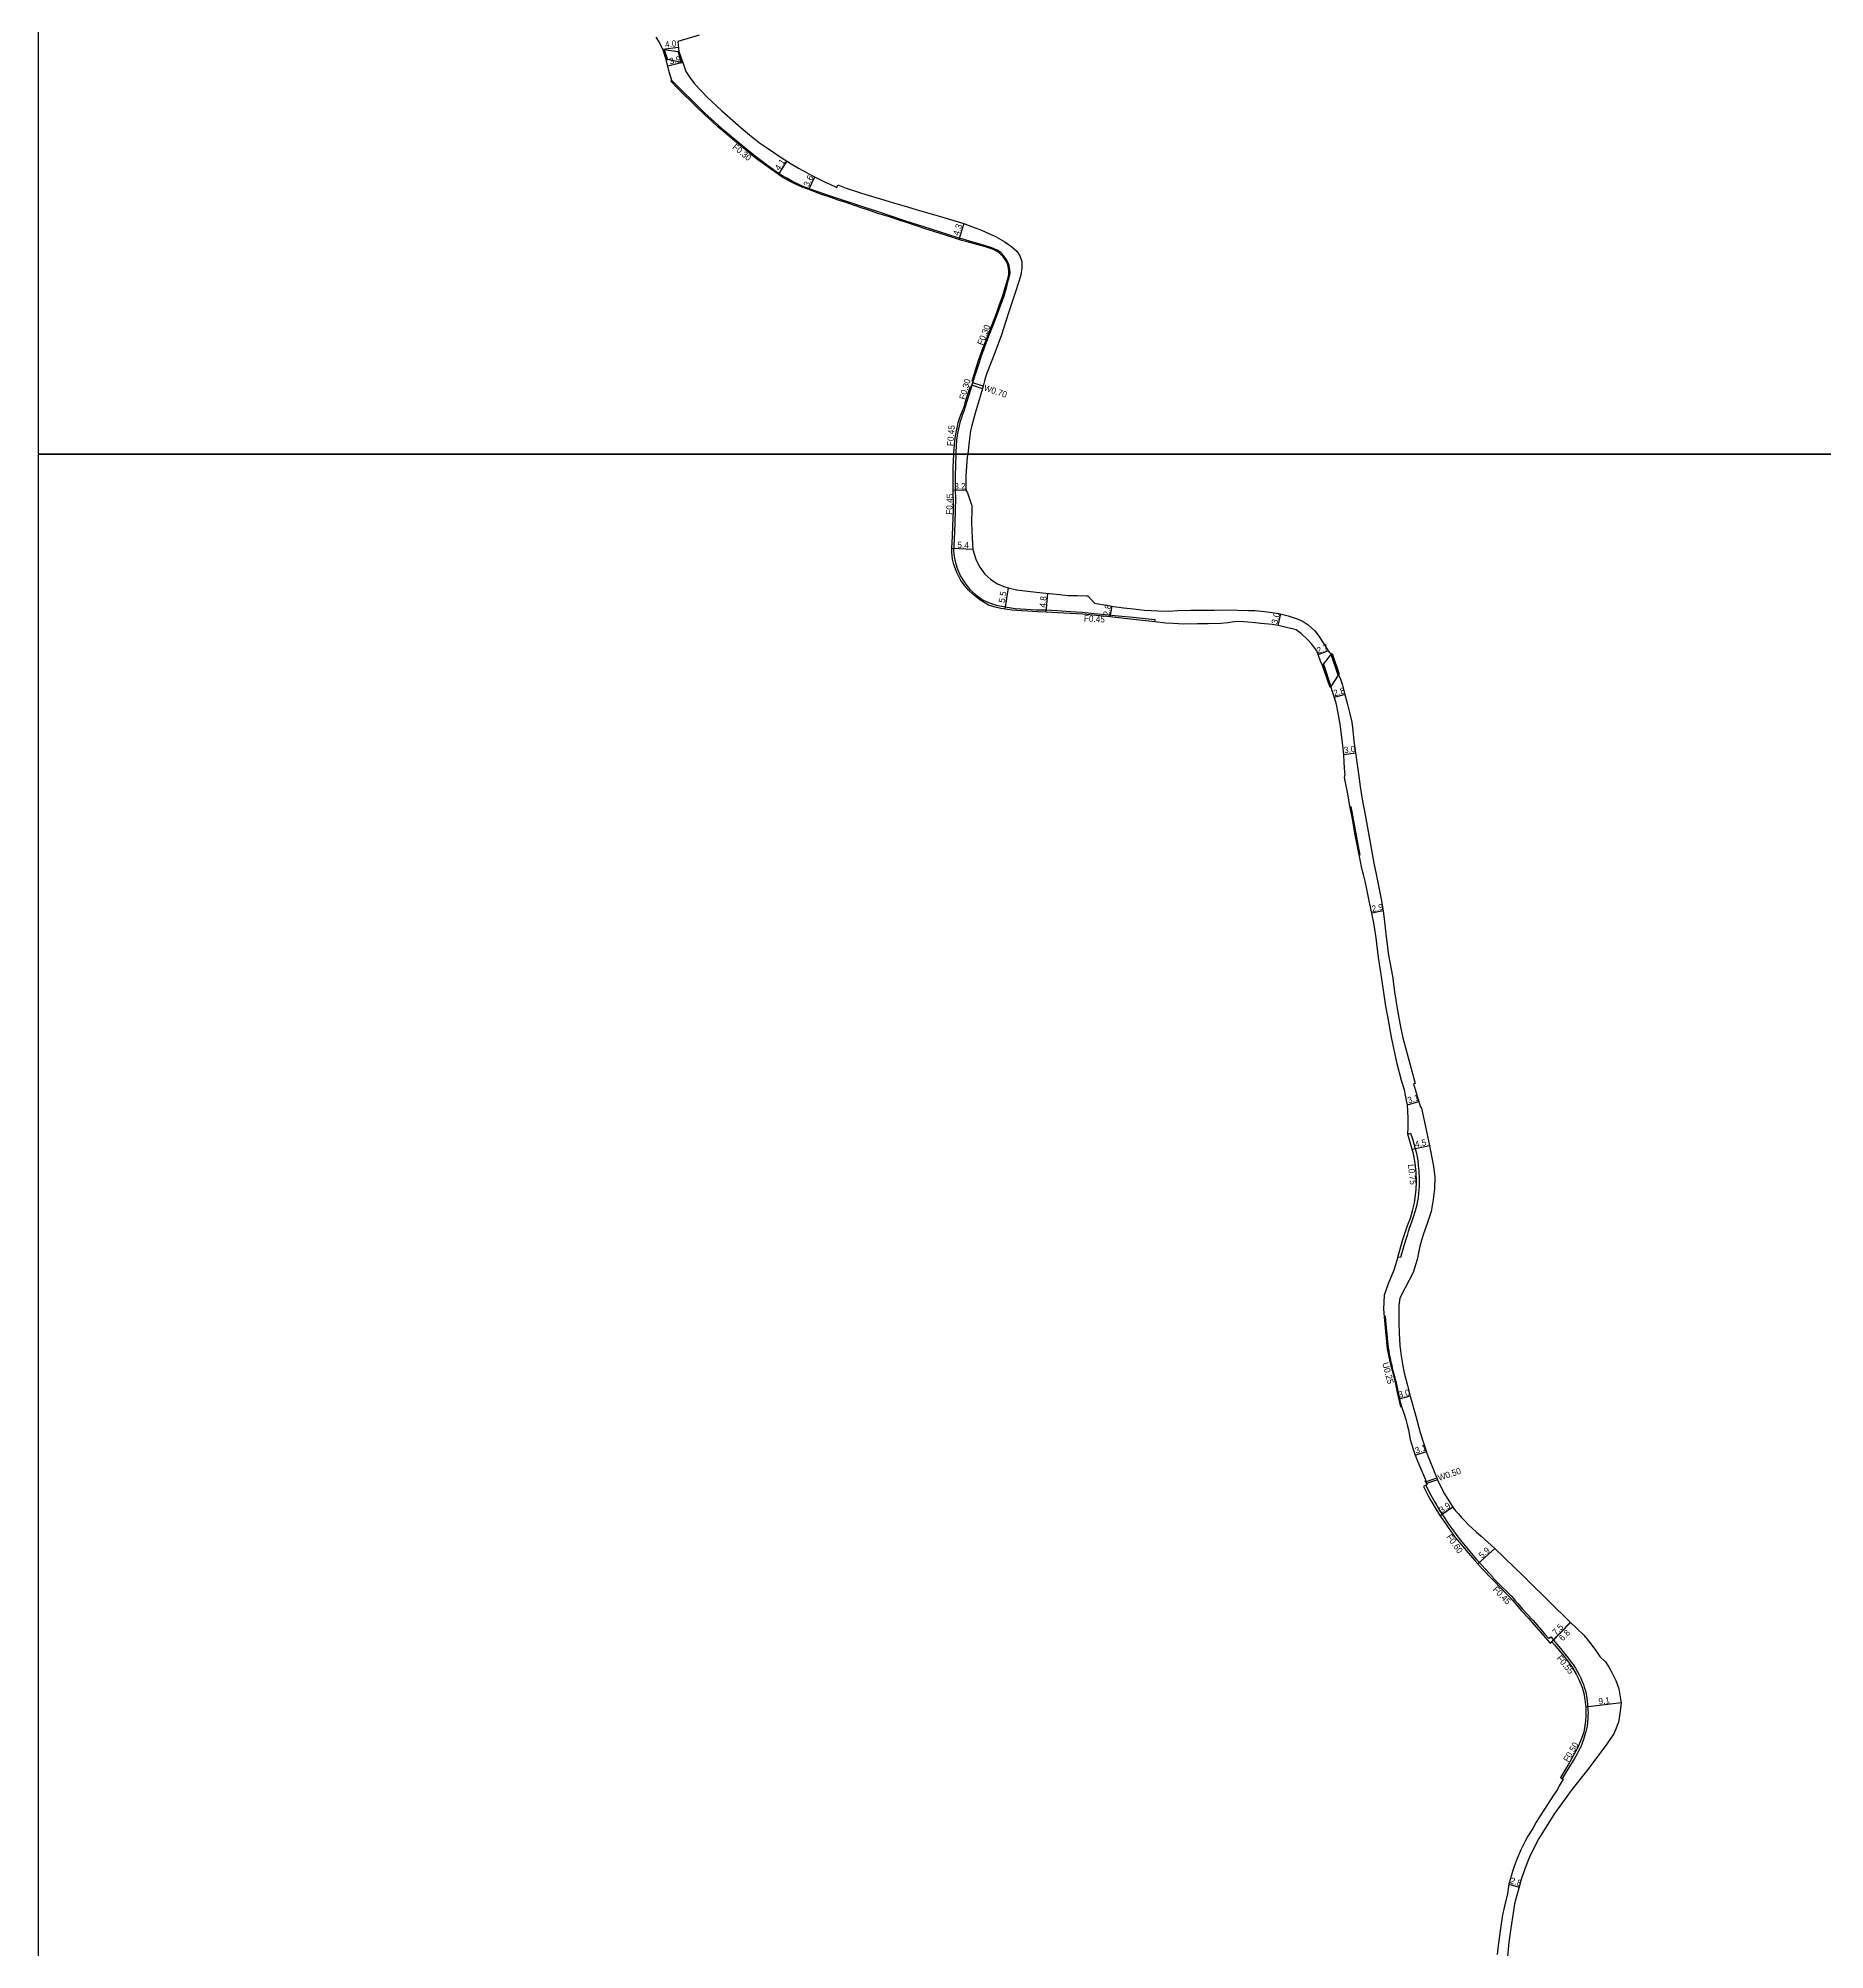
# Model space of a CAD drawing. Header units: metres. Extents: x 0 to 2400, y -93000 to -90000.
# Drawn here: x 800 to 1255.1, y -90980.9 to -90494.1 of the extents above; entities that cross this region are included whole.
import ezdxf

# ---------------------------------------------------------------- set-up
doc = ezdxf.new("R2010")
doc.units = ezdxf.units.M
doc.header["$LTSCALE"] = 2.5
for name, color, linetype in [('側溝・桝', 7, 'Continuous'), ('図郭', 7, 'Continuous'), ('幅員', 7, 'Continuous'), ('歩道・分離帯・安全施設', 7, 'Continuous'), ('道路', 7, 'Continuous')]:
    doc.layers.add(name, color=color, linetype=linetype)
doc.styles.get("Standard").update_dxf_attribs({"font": ''})
doc.styles.get('Standard').set_extended_font_data('@MS PGothic')

msp = doc.modelspace()

# ---------------------------------------------------------------- linework, layer by layer
at = {"layer": '側溝・桝', "ltscale": 0.5, "flags": 128}
for points in [[(1038.17, -90581.55), (1039.11, -90578.61), (1039.71, -90576.61), (1040.29, -90574.9), (1040.83, -90573.34), (1041.48, -90571.66), (1042.42, -90569.32), (1043.26, -90567.18), (1044.1, -90564.99), (1044.89, -90562.72), (1046, -90559.68), (1046.7, -90557.38), (1047.18, -90555.68), (1047.51, -90554.4), (1047.54, -90553.74), (1047.52, -90552.99), (1047.32, -90551.97), (1047.05, -90551.27), (1046.62, -90550.5), (1045.87, -90549.45), (1045.16, -90548.71), (1044.27, -90548.07), (1042.93, -90547.46), (1041.06, -90546.87), (1037.23, -90545.81), (1034.03, -90544.85), (1029.81, -90543.52), (1025.34, -90542.09), (1021.28, -90540.75), (1016.45, -90539.13), (1013.69, -90538.22), (1008.52, -90536.57), (1003.06, -90534.79), (997.82, -90533), (994.86, -90531.83), (992.15, -90530.59), (990.67, -90529.77), (989.4, -90529.07), (987.65, -90527.88), (985.42, -90526.26), (982.72, -90524.24), (980.49, -90522.45), (977.5, -90519.99), (974.89, -90517.81), (972.42, -90515.58), (969.54, -90512.96), (966.89, -90510.32), (964.03, -90507.49), (961.97, -90505.46), (961.39, -90504.84), (961.11, -90505.07)], [(1037.72, -90582.8), (1036.51, -90586.61), (1036.02, -90588.26), (1035.88, -90588.92), (1035.35, -90590.11), (1035.21, -90590.53), (1034.96, -90591.17), (1034.74, -90591.96), (1034.47, -90593.14), (1034.19, -90594.71), (1033.89, -90596.49), (1033.77, -90598), (1033.72, -90599.41), (1033.7, -90600)], [(1040.49, -90583.38), (1037.83, -90582.49)], [(1040.66, -90582.76), (1038.06, -90581.85)], [(1033.7, -90600), (1033.53, -90605.67), (1033.56, -90607.77), (1033.58, -90609.17), (1033.62, -90611.38), (1033.57, -90614.16), (1033.47, -90617.58), (1033.29, -90621.73), (1033.16, -90624.68), (1033.26, -90626.12), (1033.61, -90627.71), (1034.13, -90629.32), (1034.94, -90631.1), (1035.99, -90632.82), (1037.26, -90634.49), (1038.83, -90635.82), (1040.65, -90637.2), (1042.49, -90638), (1044.01, -90638.46), (1046.25, -90638.94), (1048.85, -90639.32), (1051.58, -90639.54), (1054.15, -90639.69), (1056.69, -90639.72), (1059.55, -90639.85), (1063.01, -90640.08), (1065.92, -90640.28), (1068.95, -90640.6), (1071.76, -90640.88), (1075.08, -90641.17), (1078.89, -90641.58), (1084.45, -90642.15), (1084.37, -90642.74)], [(1148.83, -90773.19), (1149.53, -90772.96), (1150.02, -90774.42), (1150.39, -90775.67), (1150.66, -90776.63), (1150.94, -90777.81), (1151.19, -90778.95), (1151.36, -90779.88), (1151.52, -90781.23), (1151.67, -90782.59), (1151.75, -90784.73), (1151.76, -90785.5), (1151.73, -90786.54), (1151.59, -90788.2), (1151.45, -90789.35), (1151.23, -90790.61), (1151.02, -90791.53), (1150.72, -90792.7), (1150.3, -90794.12), (1149.9, -90795.33), (1149.23, -90797.22), (1148.96, -90798.03), (1148.65, -90799), (1148.24, -90800.32), (1147.84, -90801.62), (1147.52, -90802.83), (1147.02, -90804.63), (1146.3, -90804.5)], [(1142.81, -90819.52), (1143.1, -90819.51), (1143.19, -90820.69), (1143.29, -90821.67), (1143.36, -90822.45), (1143.45, -90823.38), (1143.51, -90823.99), (1143.6, -90825.06), (1143.7, -90825.91), (1143.74, -90826.75), (1143.86, -90827.55), (1143.98, -90828.39), (1144.14, -90829.24), (1144.34, -90830.28), (1144.53, -90831.24), (1144.74, -90832.02), (1144.9, -90832.74), (1145.14, -90833.76), (1145.37, -90834.56), (1145.65, -90835.6), (1145.81, -90836.21), (1146, -90836.99), (1146.16, -90837.84), (1146.38, -90838.99), (1146.54, -90839.65), (1146.68, -90840.33), (1146.84, -90841.09), (1147.02, -90841.73), (1147.16, -90842.24), (1147.24, -90842.54)], [(1153.34, -90861.74), (1156.23, -90860.77)], [(1153.42, -90862.63), (1154.33, -90864.58), (1155.01, -90865.78), (1155.7, -90866.95), (1156.2, -90867.78), (1156.96, -90869.09), (1158.07, -90870.77), (1159.08, -90872.32), (1160.05, -90873.65), (1161.35, -90875.4), (1162.54, -90876.92), (1163.9, -90878.57), (1164.64, -90879.49), (1166.34, -90881.5), (1167.68, -90883), (1169.58, -90885.03), (1170.56, -90886.1), (1170.47, -90886.18), (1170.84, -90886.54), (1171.8, -90887.47), (1172.82, -90888.46), (1174.05, -90889.69), (1174.63, -90890.25), (1175.3, -90890.97), (1176.14, -90891.86), (1176.88, -90892.75), (1178.07, -90894.14), (1179.34, -90895.54), (1180.74, -90897.09), (1182.31, -90898.84), (1183.69, -90900.47), (1184.75, -90901.69), (1184.95, -90901.52), (1185.3, -90901.21), (1185.81, -90901.84), (1186.42, -90902.59), (1187.25, -90903.58), (1187.74, -90904.23), (1188.39, -90905.04), (1189.03, -90905.84), (1189.6, -90906.53), (1190.41, -90907.55), (1190.95, -90908.27), (1191.55, -90909.23), (1192, -90909.99), (1192.53, -90910.94), (1192.97, -90911.89), (1193.27, -90912.59), (1193.58, -90913.4), (1193.79, -90914.03), (1194.08, -90914.97), (1194.24, -90915.8), (1194.41, -90916.76), (1194.65, -90918.58), (1194.74, -90919.92), (1194.77, -90920.61), (1194.74, -90921.34), (1194.72, -90922.12), (1194.65, -90922.86), (1194.5, -90924.01), (1194.3, -90925.01), (1194.22, -90925.32), (1193.8, -90926.74), (1193.58, -90927.38), (1193.25, -90928.29), (1192.89, -90929.2), (1192.58, -90929.87), (1191.99, -90931.01), (1191.27, -90932.19), (1190.18, -90934.01), (1189.2, -90935.64), (1188.16, -90937.3)], [(1156.43, -90861.26), (1153.6, -90862.17)]]:
    msp.add_lwpolyline(points, dxfattribs=at)
at = {"layer": '図郭'}
for points in [[(800, -90600), (1600, -90600), (1600, -90000), (800, -90000)], [(800, -91200), (1600, -91200), (1600, -90600), (800, -90600)]]:
    msp.add_lwpolyline(points, close=True, dxfattribs=at)
at = {"layer": '幅員', "flags": 128}
for points in [[(959.1, -90496.87), (963.07, -90496.36)], [(964.15, -90500.31), (960.36, -90501.22)], [(988.53, -90528.85), (990.73, -90525.45)], [(996.25, -90532.67), (997.81, -90529.44)], [(1035.74, -90541.28), (1034.47, -90545.36)], [(1036.23, -90609.22), (1033.05, -90609.29)], [(1038.07, -90624.35), (1032.7, -90624.1)], [(1047.05, -90634.04), (1046.23, -90639.47)], [(1056.72, -90640.29), (1057.19, -90635.5)], [(1073.03, -90641.49), (1073.56, -90638.78)], [(1115.81, -90643.69), (1116.51, -90640.74)], [(1128.54, -90650.16), (1126.01, -90651.13)], [(1132.82, -90661.21), (1130.16, -90662.01)], [(1132.51, -90676.51), (1135.52, -90676.1)], [(1142.57, -90716.31), (1139.72, -90716.93)], [(1148.73, -90765.77), (1151.69, -90764.88)], [(1149.96, -90777.03), (1154.33, -90776.12)], [(1149.42, -90839.97), (1146.54, -90840.66)], [(1150.68, -90854.96), (1153.58, -90854)], [(1160.31, -90868.2), (1157.07, -90870.38)], [(1171.04, -90878.76), (1166.67, -90882.66)], [(1185.07, -90902.88), (1190.26, -90897.53)], [(1185.57, -90902.48), (1190.32, -90897.59)], [(1203.15, -90918.06), (1194.16, -90919.12)], [(1174.6, -90964.18), (1177.25, -90964.98)]]:
    msp.add_lwpolyline(points, dxfattribs=at)
at = {"layer": '歩道・分離帯・安全施設', "ltscale": 0.5, "flags": 128}
msp.add_lwpolyline([(1134.34, -90689.77), (1136.64, -90702.18)], dxfattribs=at)
at = {"layer": '道路', "ltscale": 0.5}
for points in [[(1033.19, -90600), (1033.28, -90598.6), (1033.35, -90597.65), (1033.55, -90595.87), (1033.78, -90594.55), (1034.11, -90592.95), (1034.35, -90592), (1034.68, -90590.93), (1034.98, -90590.05), (1035.45, -90589), (1035.83, -90587.96), (1036.12, -90586.95), (1036.52, -90585.56), (1037.47, -90582.71), (1037.72, -90582.8), (1038.17, -90581.55), (1037.88, -90581.43), (1038.77, -90578.66), (1039.44, -90576.47), (1040.46, -90573.51), (1043.02, -90566.98), (1044.15, -90563.97), (1044.79, -90562.2), (1045.63, -90559.91), (1046.16, -90558.18), (1046.88, -90555.64), (1047.22, -90554.39), (1047.26, -90553.41), (1047.18, -90552.69), (1046.99, -90551.85), (1046.7, -90551.16), (1046.29, -90550.47), (1045.75, -90549.75), (1045.37, -90549.32), (1044.68, -90548.69), (1044.09, -90548.3), (1043.35, -90547.92), (1042.59, -90547.62), (1041.56, -90547.33), (1039.41, -90546.72), (1036.58, -90545.96), (1035.23, -90545.6), (1032.99, -90544.9), (1030.03, -90543.94), (1028.16, -90543.37), (1025.93, -90542.65), (1023.42, -90541.79), (1021.18, -90541.05), (1019.29, -90540.43), (1016.85, -90539.62), (1013.87, -90538.71), (1011.31, -90537.84), (1009.83, -90537.35), (1007.68, -90536.62), (1005.78, -90535.98), (1003.77, -90535.33), (1001.17, -90534.45), (999.27, -90533.79), (996.25, -90532.67), (994.61, -90532.02), (993.09, -90531.34), (991.68, -90530.69), (990.6, -90530.1), (989.63, -90529.56), (988.53, -90528.85), (987.59, -90528.16), (986.27, -90527.2), (984.69, -90526.05), (983.33, -90525.04), (981.71, -90523.78), (980.18, -90522.56), (978.73, -90521.37), (976.83, -90519.82), (974.34, -90517.72), (973.14, -90516.67), (971.65, -90515.29), (969.68, -90513.5), (967.85, -90511.79), (966.04, -90509.98), (964.55, -90508.51), (962.74, -90506.73), (961.11, -90505.07), (961.39, -90504.84), (960.71, -90502.65), (959.95, -90499.49), (960.26, -90499.55), (959.45, -90496.95), (959.1, -90496.87), (958, -90494.79), (957.39, -90493.84)], [(968.36, -90493.3), (962.89, -90494.97), (963.21, -90497.48), (962.96, -90497.45), (963.88, -90500.27), (964.15, -90500.31), (964.94, -90502.58), (966, -90504.13), (967.19, -90505.71), (970.5, -90509.24), (974.09, -90512.63), (979.01, -90516.94), (981.19, -90518.75), (983.7, -90520.78), (985.48, -90521.95), (987.91, -90523.57), (989.24, -90524.48), (990.82, -90525.51), (991.79, -90526.11), (993.62, -90527.21), (995.49, -90528.22), (997.37, -90529.23), (998.39, -90529.73), (1000.41, -90530.73), (1001.42, -90531.18), (1003.44, -90532.13), (1003.69, -90531.46), (1005.79, -90532.26), (1008.94, -90533.3), (1011.06, -90533.96), (1014.54, -90535.04), (1017.87, -90536.05), (1021.38, -90537.07), (1023.86, -90537.78), (1029.82, -90539.5), (1035.74, -90541.28), (1037.97, -90542.13), (1040.22, -90543), (1043.86, -90544.59), (1046.24, -90546), (1047.98, -90547.25), (1049.23, -90548.37), (1050.02, -90549.56), (1050.54, -90551.01), (1050.5, -90552.57), (1050.26, -90554.41), (1049.63, -90556.6), (1048.92, -90558.68), (1048.07, -90561.24), (1047.07, -90564.27), (1045.36, -90569.64), (1043.63, -90574.23), (1041.63, -90579.39), (1041.3, -90580.47), (1041.01, -90581.37), (1040.68, -90582.69), (1039.94, -90585.32), (1038.62, -90589.58), (1037.7, -90593.05), (1037.46, -90594.06), (1037.12, -90596.83), (1036.74, -90600)], [(1146.3, -90804.5), (1147.58, -90800), (1148.81, -90796.44), (1149.5, -90794.6), (1150.08, -90792.72), (1150.53, -90790.72), (1150.98, -90787.39), (1151.08, -90785.24), (1150.94, -90782.97), (1150.7, -90780.59), (1150.29, -90778.26), (1149.23, -90774.36), (1148.83, -90773.19), (1148.95, -90771.54), (1148.97, -90769.08), (1148.73, -90765.77), (1148.55, -90764.62), (1147.99, -90761.96), (1147.25, -90759.54), (1146.17, -90755.31), (1144.66, -90748.47), (1143.83, -90743.66), (1143.21, -90740.64), (1142.23, -90733.69), (1141.41, -90728.24), (1140.75, -90723.25), (1140.21, -90719.41), (1139.81, -90717.37), (1139.04, -90713.81), (1138.41, -90710.81), (1137.95, -90708.76), (1137.53, -90707.1), (1137.13, -90705.56), (1136.69, -90703.35), (1135.48, -90697.01), (1134.65, -90692.52), (1134.18, -90690.07), (1133.45, -90686.12), (1133.06, -90684.08), (1132.72, -90682.34), (1132.86, -90681.57), (1132.83, -90681.07), (1132.66, -90678.56), (1132.51, -90676.51), (1132.11, -90672.8), (1131.62, -90668.83), (1131.07, -90665.98), (1130.68, -90663.81), (1130.27, -90662.38), (1129.79, -90660.79), (1129.26, -90659.22), (1127.38, -90653.53), (1127.13, -90653.82), (1126.62, -90652.72), (1125.64, -90650.15), (1124.43, -90648.42), (1123.18, -90647.16), (1121.81, -90645.83), (1120.38, -90644.77), (1115.81, -90643.69), (1114.27, -90643.4), (1111.39, -90643.13), (1110.05, -90643.02), (1108.08, -90642.84), (1106.96, -90642.77), (1105.48, -90642.67), (1104.61, -90642.74), (1103.02, -90643.01), (1101.19, -90643.16), (1098.02, -90643.25), (1095.31, -90643.23), (1091.82, -90643.29), (1089.12, -90643.19), (1087.18, -90643.1), (1084.37, -90642.74), (1076.57, -90641.86), (1073.03, -90641.49), (1067.86, -90640.99), (1066.05, -90640.77), (1059.62, -90640.45), (1056.72, -90640.29), (1054.53, -90640.15), (1052.01, -90640.04), (1050.43, -90639.95), (1048.04, -90639.75), (1045.19, -90639.31), (1043.44, -90638.92), (1042.04, -90638.52), (1039.87, -90637.13), (1038.13, -90635.81), (1036.95, -90634.66), (1036.07, -90633.69), (1034.99, -90632.19), (1033.95, -90630.21), (1033.18, -90628.14), (1032.86, -90626.76), (1032.69, -90624.99), (1032.7, -90624.08), (1032.84, -90620.95), (1032.98, -90618.25), (1033.03, -90616.32), (1033.11, -90614.39), (1033.09, -90611.75), (1033.08, -90610.33), (1033.04, -90608.63), (1033.02, -90607.24), (1033.03, -90605.35), (1033.08, -90603.49), (1033.13, -90601.65), (1033.18, -90600.19), (1033.19, -90600)], [(1036.74, -90600), (1036.64, -90600.82), (1036.31, -90605.46), (1036.23, -90609.22), (1036.68, -90609.88), (1037.76, -90613.16), (1037.77, -90613.9), (1037.72, -90617.64), (1037.87, -90621.38), (1038.07, -90624.35), (1038.86, -90626.79), (1039.25, -90627.73), (1039.84, -90628.78), (1041.15, -90630.61), (1042.6, -90631.94), (1044.31, -90633.07), (1045.91, -90633.7), (1047.05, -90634.04), (1049.17, -90634.57), (1052.7, -90635.02), (1056.57, -90635.44), (1059.37, -90635.71), (1062.35, -90635.99), (1064.6, -90636.06), (1067.02, -90636.1), (1067.37, -90636.1), (1069.08, -90638.02), (1072.05, -90638.49), (1073.93, -90638.85), (1076.45, -90639.21), (1078.96, -90639.45), (1081.73, -90639.75), (1085.29, -90639.91), (1088.02, -90639.98), (1090.19, -90639.88), (1093.56, -90639.8), (1095.97, -90639.75), (1099.58, -90639.75), (1102.68, -90639.7), (1108.25, -90639.81), (1109.91, -90639.88), (1112.39, -90640.11), (1115.96, -90640.6), (1118.35, -90641.18), (1120.44, -90641.91), (1121.9, -90642.52), (1123.5, -90643.54), (1125.14, -90645.07), (1126.04, -90646.11), (1127.64, -90648.62), (1128.54, -90650.16), (1128.87, -90650.57), (1129.19, -90650.81), (1129.33, -90651.09), (1130.29, -90653.9), (1131.1, -90656.35), (1131.2, -90656.22), (1131.69, -90657.35), (1132.17, -90658.84), (1132.47, -90659.88), (1132.82, -90661.21), (1133.45, -90663.79), (1134.04, -90666.13), (1134.55, -90668.27), (1134.85, -90670.44), (1135.12, -90673.15), (1135.52, -90676.1), (1135.92, -90679.05), (1136.34, -90682), (1136.74, -90684.67), (1137.25, -90687.92), (1137.99, -90691.9), (1139.26, -90698.92), (1140.2, -90704.17), (1140.77, -90707.01), (1142.02, -90713.33), (1142.57, -90716.31), (1142.87, -90719.15), (1143.32, -90722.95), (1143.97, -90727.64), (1144.33, -90729.83), (1144.91, -90732.95), (1145.46, -90736.99), (1146.22, -90741.76), (1146.99, -90745.9), (1147.58, -90748.71), (1149.68, -90756.48), (1150.72, -90760.31), (1150.33, -90760.4), (1152.12, -90766.3), (1152.26, -90766.26), (1152.75, -90768.51), (1154.17, -90775.35), (1155.43, -90781.36), (1155.7, -90784.17), (1155.61, -90787.14), (1155.34, -90789.86), (1154.79, -90792.89), (1153.81, -90795.99), (1152.8, -90798.84), (1151.91, -90801.77), (1151.24, -90805.16)], [(1142.82, -90814.19), (1142.64, -90817.75), (1142.83, -90819.76), (1143.18, -90823.43), (1143.63, -90827.85), (1143.92, -90829.48), (1144.39, -90831.56), (1144.82, -90833.38), (1145.27, -90835.09), (1145.53, -90836.07), (1145.81, -90837.22), (1146.14, -90838.97), (1147.01, -90842.61), (1147.24, -90842.54), (1147.91, -90844.53), (1148.37, -90845.89), (1148.67, -90847.2), (1148.99, -90848.54), (1149.44, -90851), (1149.73, -90851.84), (1150.29, -90853.65), (1150.68, -90854.96), (1151.36, -90856.64), (1153.47, -90861.39), (1153.21, -90861.52), (1153.75, -90862.44), (1153.42, -90862.63), (1152.85, -90862.96), (1154.05, -90865.29), (1154.68, -90866.48), (1155.84, -90868.39), (1157.02, -90870.3), (1158.24, -90872.12), (1159.16, -90873.39), (1160.95, -90875.9), (1162.1, -90877.32), (1163.72, -90879.24), (1165.91, -90881.81), (1167.85, -90883.98), (1172.97, -90889.29), (1174.84, -90891.16), (1175.49, -90891.86), (1176.44, -90892.95), (1177.84, -90894.58), (1179.47, -90896.42), (1180.95, -90898.11), (1185.07, -90902.88), (1185.57, -90902.48), (1186.21, -90903.23), (1188.68, -90906.26), (1189.81, -90907.66), (1190.81, -90909.14), (1191.75, -90910.73), (1192.52, -90912.28), (1193.23, -90914.09), (1193.66, -90915.59), (1193.93, -90917.15), (1194.17, -90919.23), (1194.22, -90921.18), (1194.12, -90922.73), (1193.67, -90925.48), (1193.1, -90927.15), (1192.09, -90929.61), (1189.79, -90933.65), (1187.77, -90937.06), (1188.41, -90937.46), (1187.44, -90939.19), (1186.95, -90940.14), (1185.99, -90941.58), (1183.67, -90945.15), (1182.57, -90946.82), (1181.58, -90948.46), (1180.65, -90950.02), (1179.43, -90952.02), (1178.75, -90953.3), (1177.74, -90955.29), (1177.18, -90956.46), (1176.7, -90957.66), (1175.95, -90959.74), (1175.5, -90960.96), (1174.6, -90964.18), (1174.2, -90966.69), (1173.4, -90970.15), (1172.97, -90972), (1172.46, -90975.52), (1171.87, -90979.82), (1171.64, -90982.11)], [(1146.79, -90814.99), (1146.59, -90816.73), (1146.53, -90818.14), (1146.53, -90820), (1146.55, -90821.26), (1146.62, -90823.98), (1146.75, -90825.37), (1146.84, -90827.09), (1146.97, -90828.28), (1147.08, -90829.18), (1147.37, -90831.16), (1147.61, -90832.33), (1147.95, -90834.02), (1148.67, -90836.88), (1149.42, -90839.97), (1150.85, -90845.01), (1152, -90849.19), (1153.81, -90854.72), (1154.29, -90856), (1156.51, -90861.45), (1157.59, -90863.68), (1158.21, -90864.82), (1158.86, -90865.94), (1160.31, -90868.2), (1161.03, -90869.11), (1161.75, -90869.94), (1162.41, -90870.71), (1163.35, -90871.72), (1164.26, -90872.62), (1165.33, -90873.62), (1166.24, -90874.45), (1167.51, -90875.6), (1168.36, -90876.35), (1169.23, -90877.15), (1171.04, -90878.76), (1178.32, -90885.78), (1185.99, -90893.31), (1189.19, -90896.49), (1190.01, -90897.29), (1191.9, -90899.12), (1193.7, -90900.83), (1194.43, -90901.73), (1195.12, -90902.62), (1196.72, -90904.73), (1197.79, -90906.23), (1199.2, -90907.56), (1199.93, -90908.77), (1200.64, -90909.97), (1201.79, -90912.34), (1202.6, -90914.5), (1203.15, -90918.06), (1202.95, -90920.18), (1202.47, -90922.92), (1201.37, -90925.76), (1199.46, -90928.64), (1194.68, -90935.02), (1190.73, -90940.02), (1186.21, -90946.18), (1182.25, -90952.56), (1180.82, -90955.23), (1179.72, -90957.5), (1178.63, -90960.29), (1177.66, -90963.24), (1177.16, -90965.27), (1176.34, -90967.97), (1176.01, -90969.2), (1175.69, -90971.53), (1175.06, -90975.44), (1174.55, -90978.96), (1174.13, -90983.58)]]:
    msp.add_lwpolyline(points, dxfattribs=at)
at = {"layer": '道路', "ltscale": 0.5, "flags": 128}
for points in [[(959.1, -90496.87), (959.45, -90496.95), (960.26, -90499.55), (959.95, -90499.49), (959.1, -90496.87)], [(959.45, -90496.95), (962.96, -90497.45), (963.88, -90500.27), (960.26, -90499.55)], [(962.96, -90497.45), (963.21, -90497.48), (964.15, -90500.31), (963.88, -90500.27)], [(1127.38, -90653.53), (1129.33, -90651.09), (1131.1, -90656.35), (1129.26, -90659.22)], [(1129.33, -90651.09), (1129.54, -90650.8), (1131.33, -90656.04), (1131.1, -90656.35)], [(1127.13, -90653.82), (1127.38, -90653.53), (1129.26, -90659.22), (1129.08, -90659.49)]]:
    msp.add_lwpolyline(points, close=True, dxfattribs=at)
at = {"layer": '道路'}
for points in [[(1146.3, -90804.5), (1145.27, -90807.88), (1143.88, -90811.3), (1142.82, -90814.19)], [(1151.24, -90805.16), (1150.22, -90808.46), (1148.21, -90812.37), (1146.79, -90814.99)]]:
    msp.add_lwpolyline(points, dxfattribs=at)

# ---------------------------------------------------------------- texts
at = {"layer": '側溝・桝'}
for s, rotation, p in [('F0.30', 320.8487, (976.67, -90522.08)), ('F0.30', 68.6065, (1040.61, -90572.45)), ('F0.30', 73.9425, (1036.06, -90586.27)), ('W0.70', 341.457, (1040.7, -90583.79)), ('F0.45', 85.6121, (1033.07, -90598.04)), ('F0.45', 87.8146, (1032.81, -90615.5)), ('F0.45', 357.1076, (1066.3, -90642.64)), ('L0.75', 275.9358, (1148.87, -90780.94)), ('U0.25', 284.8339, (1142.32, -90831.56)), ('W0.50', 18.4863, (1156.82, -90861.54)), ('F0.60', 305.39, (1158.6, -90875.79)), ('F0.45', 313.9774, (1170.39, -90889.28)), ('F0.55', 309.1508, (1186.66, -90906.72)), ('F0.50', 59.3952, (1189.72, -90933.28))]:
    msp.add_text(s, height=1.6, rotation=rotation, dxfattribs=at).set_placement(p)
at = {"layer": '幅員'}
for s, rotation, p in [('4.0', 7.3881, (959.74, -90496.54)), ('3.9', 13.4639, (960.96, -90500.82)), ('4.1', 57.0101, (988.8, -90527.97)), ('3.6', 64.0926, (996.25, -90532.1)), ('4.3', 72.6396, (1034.48, -90544.49)), ('3.2', 1.3352, (1033.35, -90609.03)), ('5.4', 357.3556, (1034.09, -90623.91)), ('5.5', 81.3823, (1046.2, -90637.98)), ('4.8', 84.3668, (1056.58, -90639.17)), ('2.8', 79.0509, (1072.8, -90641.35)), ('3.0', 76.567, (1115.61, -90643.42)), ('2.7', 20.8976, (1126, -90650.86)), ('2.8', 16.7651, (1130.18, -90661.74)), ('3.0', 7.71, (1132.69, -90676.23)), ('2.9', 12.2896, (1139.84, -90716.65)), ('3.1', 16.8913, (1149.06, -90765.41)), ('4.5', 11.8119, (1150.82, -90776.6)), ('3.0', 13.3442, (1146.66, -90840.37)), ('3.1', 18.1617, (1150.98, -90854.59)), ('3.9', 33.8723, (1157.49, -90869.8)), ('5.9', 41.7521, (1167.74, -90881.37)), ('7.5', 45.8769, (1186.61, -90900.94)), ('6.8', 45.8769, (1188.32, -90902.41)), ('9.1', 6.7509, (1197.51, -90918.47)), ('2.8', 343.1493, (1174.77, -90963.97))]:
    msp.add_text(s, height=1.6, rotation=rotation, dxfattribs=at).set_placement(p)

doc.saveas('drawing.dxf')
